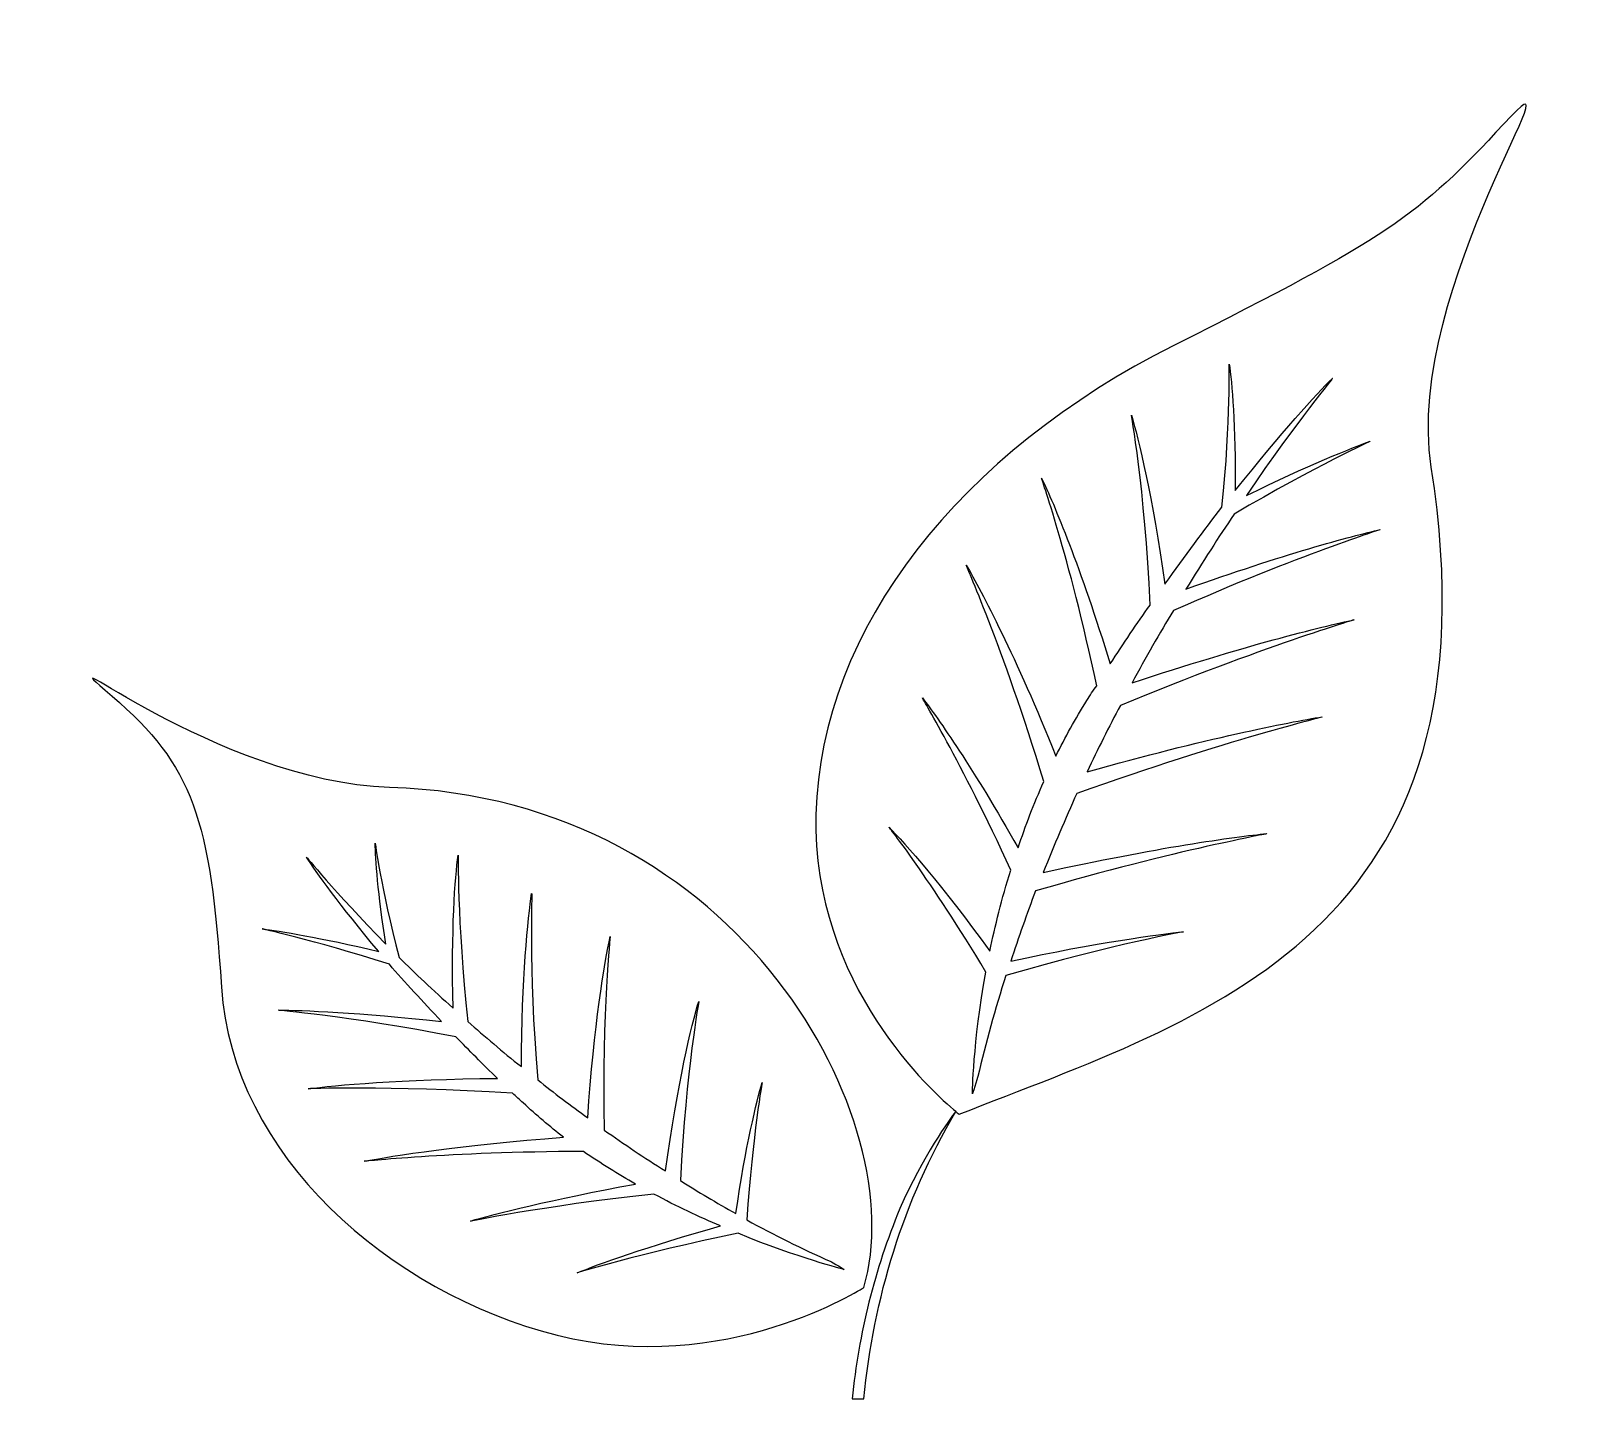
# Model space of a CAD drawing. Header units: centimetres. Extents: x -9 to 9.1, y -7.5 to 8.4.
import ezdxf

# ---------------------------------------------------------------- set-up
doc = ezdxf.new("R2010")
doc.units = ezdxf.units.CM
doc.header["$MEASUREMENT"] = 0
doc.layers.add('Camada 1', color=7, linetype='Continuous')

msp = doc.modelspace()

# ---------------------------------------------------------------- linework, layer by layer
at = {"layer": 'Camada 1'}
for points, knots in [([(0.07666, -0.73167), (0.12608, 1.44006), (1.76875, 3.47854), (4.23361, 4.71954), (4.23361, 4.71954), (6.71371, 5.96628), (7.07725, 6.22132), (8.07081, 7.29674), (8.07081, 7.29674), (9.05866, 8.37402), (6.90217, 5.39907), (7.22758, 3.30722), (7.22758, 3.30722), (8.07081, -2.12883), (4.59905, -3.08429), (1.74015, -4.21684), (1.74015, -4.21684), (1.74015, -4.21684), (1.72684, -4.20343), (1.7021, -4.18639), (1.7021, -4.18639), (1.08536, -5.22557), (0.74854, -6.36195), (0.63239, -7.52485), (0.63239, -7.52485), (0.63239, -7.52485), (0.49534, -7.52484), (0.49534, -7.52484), (0.49534, -7.52484), (0.5772, -6.7635), (0.75418, -6.02312), (1.05306, -5.31319), (1.05306, -5.31319), (1.31569, -4.70409), (1.63546, -4.2701), (1.70018, -4.18257), (1.70018, -4.18257), (1.449, -3.97503), (0.02906, -2.71501), (0.07666, -0.73167)], [0, 0, 0, 0, 0.09090909, 0.09090909, 0.09090909, 0.09090909, 0.18181818, 0.18181818, 0.18181818, 0.18181818, 0.27272727, 0.27272727, 0.27272727, 0.27272727, 0.36363636, 0.36363636, 0.36363636, 0.36363636, 0.45454545, 0.45454545, 0.45454545, 0.45454545, 0.54545455, 0.54545455, 0.54545455, 0.54545455, 0.63636364, 0.63636364, 0.63636364, 0.63636364, 0.72727273, 0.72727273, 0.72727273, 0.72727273, 0.81818182, 0.81818182, 0.81818182, 0.81818182, 1, 1, 1, 1]), ([(2.34165, -1.38077), (2.23505, -1.71195), (2.157, -2.02979), (2.098, -2.31911), (2.098, -2.31911), (1.54793, -1.56349), (1.11018, -1.06483), (0.92555, -0.88017), (0.92555, -0.88017), (0.90647, -0.85347), (1.40707, -1.48734), (2.05233, -2.56464), (2.05233, -2.56464), (1.89816, -3.39453), (1.89625, -3.97318), (1.89625, -3.97318), (1.89625, -3.97318), (1.88294, -4.0226), (1.95716, -3.77895), (1.95716, -3.77895), (1.95716, -3.77895), (2.05236, -3.38115), (2.15896, -2.99099), (2.28458, -2.60274), (2.28458, -2.60274), (3.56366, -2.23156), (4.38402, -2.09067), (4.34973, -2.0945), (4.34973, -2.0945), (4.06234, -2.12495), (3.34857, -2.21825), (2.34167, -2.43706), (2.34167, -2.43706), (2.4311, -2.15922), (2.5263, -1.8889), (2.62906, -1.62056), (2.62906, -1.62056), (4.28313, -1.13714), (5.36607, -0.95249), (5.31474, -0.95439), (5.31474, -0.95439), (4.95313, -0.98868), (4.02992, -1.11806), (2.71849, -1.40545), (2.71849, -1.40545), (2.84224, -1.08954), (2.97736, -0.78307), (3.10685, -0.48801), (3.10685, -0.48801), (4.85797, 0.1363), (6.00946, 0.40848), (5.95813, 0.40274), (5.95813, 0.40274), (5.57173, 0.34181), (4.60283, 0.14961), (3.22676, -0.23491), (3.22676, -0.23491), (3.35241, 0.02586), (3.47986, 0.28854), (3.61501, 0.53402), (3.61501, 0.53402), (5.26911, 1.22117), (6.37496, 1.54092), (6.33117, 1.53145), (6.33117, 1.53145), (5.9657, 1.45533), (5.04633, 1.22691), (3.75013, 0.79863), (3.75013, 0.79863), (3.90817, 1.09176), (4.06998, 1.37725), (4.22982, 1.63802), (4.22982, 1.63802), (5.69736, 2.28704), (6.67563, 2.58967), (6.63377, 2.58017), (6.63377, 2.58017), (6.30643, 2.50595), (5.50506, 2.29085), (4.37449, 1.88738), (4.37449, 1.88738), (4.5743, 2.20522), (4.7589, 2.4983), (4.93599, 2.75908), (4.93599, 2.75908), (5.89529, 3.32439), (6.54431, 3.61562), (6.5177, 3.60612), (6.5177, 3.60612), (6.3045, 3.53185), (5.79245, 3.32439), (5.07868, 2.97607), (5.07868, 2.97607), (5.67637, 3.85732), (6.10272, 4.35794), (6.07801, 4.33701), (6.07801, 4.33701), (5.89529, 4.15617), (5.486, 3.71079), (4.9493, 3.03314), (4.9493, 3.03314), (4.95316, 3.78501), (4.91313, 4.29888), (4.87884, 4.50449), (4.87884, 4.50449), (4.87318, 4.5292), (4.9017, 3.87444), (4.79513, 2.84092), (4.79513, 2.84092), (4.58952, 2.57634), (4.36685, 2.27371), (4.13272, 1.94634), (4.13272, 1.94634), (3.99, 2.957), (3.82252, 3.64224), (3.74257, 3.9087), (3.74257, 3.9087), (3.735, 3.94677), (3.89865, 3.08262), (3.95958, 1.70271), (3.95958, 1.70271), (3.80919, 1.49144), (3.65121, 1.25538), (3.49704, 1.01752), (3.49704, 1.01752), (3.15255, 2.13475), (2.84037, 2.88662), (2.69948, 3.17591), (2.69948, 3.17591), (2.68051, 3.21401), (3.01743, 2.28702), (3.33903, 0.76431), (3.33903, 0.76431), (3.29717, 0.71105), (3.26288, 0.65207), (3.22486, 0.59307), (3.22486, 0.59307), (3.09164, 0.38172), (2.97176, 0.16288), (2.86516, -0.05222), (2.86516, -0.05222), (2.40262, 1.09927), (1.99905, 1.86257), (1.82397, 2.1652), (1.82397, 2.1652), (1.79923, 2.2014), (2.24458, 1.23826), (2.72427, -0.34916), (2.72427, -0.34916), (2.60809, -0.60612), (2.51107, -0.86687), (2.42537, -1.11809), (2.42537, -1.11809), (1.91147, -0.21213), (1.49655, 0.38744), (1.3138, 0.6235), (1.3138, 0.6235), (1.28906, 0.65398), (1.75727, -0.10172), (2.34165, -1.38077)], [0, 0, 0, 0, 0.02439024, 0.02439024, 0.02439024, 0.02439024, 0.04878049, 0.04878049, 0.04878049, 0.04878049, 0.07317073, 0.07317073, 0.07317073, 0.07317073, 0.09756098, 0.09756098, 0.09756098, 0.09756098, 0.12195122, 0.12195122, 0.12195122, 0.12195122, 0.14634146, 0.14634146, 0.14634146, 0.14634146, 0.17073171, 0.17073171, 0.17073171, 0.17073171, 0.19512195, 0.19512195, 0.19512195, 0.19512195, 0.2195122, 0.2195122, 0.2195122, 0.2195122, 0.24390244, 0.24390244, 0.24390244, 0.24390244, 0.26829268, 0.26829268, 0.26829268, 0.26829268, 0.29268293, 0.29268293, 0.29268293, 0.29268293, 0.31707317, 0.31707317, 0.31707317, 0.31707317, 0.34146341, 0.34146341, 0.34146341, 0.34146341, 0.36585366, 0.36585366, 0.36585366, 0.36585366, 0.3902439, 0.3902439, 0.3902439, 0.3902439, 0.41463415, 0.41463415, 0.41463415, 0.41463415, 0.43902439, 0.43902439, 0.43902439, 0.43902439, 0.46341463, 0.46341463, 0.46341463, 0.46341463, 0.48780488, 0.48780488, 0.48780488, 0.48780488, 0.51219512, 0.51219512, 0.51219512, 0.51219512, 0.53658537, 0.53658537, 0.53658537, 0.53658537, 0.56097561, 0.56097561, 0.56097561, 0.56097561, 0.58536585, 0.58536585, 0.58536585, 0.58536585, 0.6097561, 0.6097561, 0.6097561, 0.6097561, 0.63414634, 0.63414634, 0.63414634, 0.63414634, 0.65853659, 0.65853659, 0.65853659, 0.65853659, 0.68292683, 0.68292683, 0.68292683, 0.68292683, 0.70731707, 0.70731707, 0.70731707, 0.70731707, 0.73170732, 0.73170732, 0.73170732, 0.73170732, 0.75609756, 0.75609756, 0.75609756, 0.75609756, 0.7804878, 0.7804878, 0.7804878, 0.7804878, 0.80487805, 0.80487805, 0.80487805, 0.80487805, 0.82926829, 0.82926829, 0.82926829, 0.82926829, 0.85365854, 0.85365854, 0.85365854, 0.85365854, 0.87804878, 0.87804878, 0.87804878, 0.87804878, 0.90243902, 0.90243902, 0.90243902, 0.90243902, 0.92682927, 0.92682927, 0.92682927, 0.92682927, 0.95121951, 0.95121951, 0.95121951, 0.95121951, 1, 1, 1, 1]), ([(-4.87787, -0.41766), (-0.7818, -0.54328), (1.19961, -4.31386), (0.6324, -6.23053), (0.6324, -6.23053), (0.6324, -6.23053), (-0.98354, -7.27743), (-2.9326, -6.78446), (-2.9326, -6.78446), (-4.88927, -6.2877), (-6.70895, -4.69071), (-6.83261, -2.73792), (-6.83261, -2.73792), (-6.96395, -0.7831), (-7.1562, -0.16826), (-8.10407, 0.64443), (-8.10407, 0.64443), (-9.04437, 1.45527), (-6.89924, -0.35098), (-4.87787, -0.41766)], [0, 0, 0, 0, 0.16666667, 0.16666667, 0.16666667, 0.16666667, 0.33333333, 0.33333333, 0.33333333, 0.33333333, 0.5, 0.5, 0.5, 0.5, 0.66666667, 0.66666667, 0.66666667, 0.66666667, 1, 1, 1, 1]), ([(-5.00537, -2.32485), (-5.68106, -2.16115), (-6.16644, -2.08506), (-6.35869, -2.06215), (-6.35869, -2.06215), (-6.3834, -2.05831), (-5.78576, -2.18206), (-4.88163, -2.47329), (-4.88163, -2.47329), (-4.70275, -2.68263), (-4.49716, -2.90157), (-4.27446, -3.13946), (-4.27446, -3.13946), (-5.23376, -3.03289), (-5.89995, -3.00624), (-6.17023, -3.00624), (-6.17023, -3.00624), (-6.20259, -3.00624), (-5.37463, -3.07098), (-4.10698, -3.31654), (-4.10698, -3.31654), (-3.95471, -3.47447), (-3.79866, -3.63245), (-3.62353, -3.79996), (-3.62353, -3.79996), (-4.7446, -3.80943), (-5.51739, -3.87992), (-5.82571, -3.91984), (-5.82571, -3.91984), (-5.86759, -3.92175), (-4.92353, -3.87991), (-3.45221, -3.97321), (-3.45221, -3.97321), (-3.41035, -4.00739), (-3.37037, -4.04933), (-3.32471, -4.08545), (-3.32471, -4.08545), (-3.17623, -4.22631), (-3.01634, -4.35953), (-2.85838, -4.48325), (-2.85838, -4.48325), (-4.03847, -4.57271), (-4.84934, -4.70026), (-5.1729, -4.76307), (-5.1729, -4.76307), (-5.21666, -4.77064), (-4.20982, -4.65456), (-2.62621, -4.64885), (-2.62621, -4.64885), (-2.42444, -4.78781), (-2.22269, -4.91343), (-2.02092, -5.0276), (-2.02092, -5.0276), (-3.00115, -5.20659), (-3.66925, -5.3778), (-3.93761, -5.45779), (-3.93761, -5.45779), (-3.97187, -5.4711), (-3.14391, -5.28838), (-1.80774, -5.14376), (-1.80774, -5.14376), (-1.54128, -5.28838), (-1.2805, -5.41213), (-1.03116, -5.51486), (-1.03116, -5.51486), (-1.89148, -5.75658), (-2.46631, -5.9641), (-2.69851, -6.06112), (-2.69851, -6.06112), (-2.72518, -6.06686), (-2.00189, -5.84035), (-0.82941, -5.60056), (-0.82941, -5.60056), (-0.12514, -5.88988), (0.39643, -6.01926), (0.39643, -6.01926), (0.39643, -6.01926), (0.44017, -6.03638), (0.24789, -5.9279), (0.24789, -5.9279), (0.24789, -5.9279), (-0.08705, -5.77947), (-0.41444, -5.61768), (-0.7266, -5.44448), (-0.7266, -5.44448), (-0.65998, -4.4452), (-0.54388, -3.81708), (-0.54772, -3.84756), (-0.54772, -3.84756), (-0.61051, -4.06073), (-0.74375, -4.58988), (-0.85413, -5.36836), (-0.85413, -5.36836), (-1.08067, -5.24655), (-1.29191, -5.11709), (-1.4994, -4.98768), (-1.4994, -4.98768), (-1.43466, -3.69339), (-1.2767, -2.87302), (-1.28623, -2.90541), (-1.28623, -2.90541), (-1.36807, -3.17185), (-1.53364, -3.86471), (-1.6707, -4.87537), (-1.6707, -4.87537), (-1.92195, -4.72308), (-2.15227, -4.56134), (-2.38447, -4.40142), (-2.38447, -4.40142), (-2.41683, -3.00434), (-2.30647, -2.11738), (-2.31594, -2.15164), (-2.31594, -2.15164), (-2.37878, -2.44477), (-2.50628, -3.18899), (-2.57481, -4.25873), (-2.57481, -4.25873), (-2.77468, -4.11596), (-2.96885, -3.96748), (-3.15726, -3.81714), (-3.15726, -3.81714), (-3.26955, -2.47525), (-3.21817, -1.61681), (-3.22769, -1.6492), (-3.22769, -1.6492), (-3.26955, -1.929), (-3.34188, -2.63893), (-3.3476, -3.66297), (-3.3476, -3.66297), (-3.56839, -3.48972), (-3.77395, -3.30893), (-3.96807, -3.13952), (-3.96807, -3.13952), (-4.09941, -1.94043), (-4.07848, -1.17716), (-4.08039, -1.20568), (-4.08039, -1.20568), (-4.12034, -1.45889), (-4.16223, -2.07555), (-4.1413, -2.98159), (-4.1413, -2.98159), (-4.3754, -2.77215), (-4.58477, -2.57802), (-4.76561, -2.3953), (-4.76561, -2.3953), (-4.98259, -1.5807), (-5.04731, -1.04775), (-5.04731, -1.06672), (-5.04731, -1.06672), (-5.04157, -1.24571), (-5.01495, -1.65111), (-4.92166, -2.24113), (-4.92166, -2.24113), (-5.52695, -1.62066), (-5.85619, -1.20952), (-5.84482, -1.22857), (-5.84482, -1.22857), (-5.73435, -1.39408), (-5.45649, -1.78809), (-5.00537, -2.32485)], [0, 0, 0, 0, 0.02439024, 0.02439024, 0.02439024, 0.02439024, 0.04878049, 0.04878049, 0.04878049, 0.04878049, 0.07317073, 0.07317073, 0.07317073, 0.07317073, 0.09756098, 0.09756098, 0.09756098, 0.09756098, 0.12195122, 0.12195122, 0.12195122, 0.12195122, 0.14634146, 0.14634146, 0.14634146, 0.14634146, 0.17073171, 0.17073171, 0.17073171, 0.17073171, 0.19512195, 0.19512195, 0.19512195, 0.19512195, 0.2195122, 0.2195122, 0.2195122, 0.2195122, 0.24390244, 0.24390244, 0.24390244, 0.24390244, 0.26829268, 0.26829268, 0.26829268, 0.26829268, 0.29268293, 0.29268293, 0.29268293, 0.29268293, 0.31707317, 0.31707317, 0.31707317, 0.31707317, 0.34146341, 0.34146341, 0.34146341, 0.34146341, 0.36585366, 0.36585366, 0.36585366, 0.36585366, 0.3902439, 0.3902439, 0.3902439, 0.3902439, 0.41463415, 0.41463415, 0.41463415, 0.41463415, 0.43902439, 0.43902439, 0.43902439, 0.43902439, 0.46341463, 0.46341463, 0.46341463, 0.46341463, 0.48780488, 0.48780488, 0.48780488, 0.48780488, 0.51219512, 0.51219512, 0.51219512, 0.51219512, 0.53658537, 0.53658537, 0.53658537, 0.53658537, 0.56097561, 0.56097561, 0.56097561, 0.56097561, 0.58536585, 0.58536585, 0.58536585, 0.58536585, 0.6097561, 0.6097561, 0.6097561, 0.6097561, 0.63414634, 0.63414634, 0.63414634, 0.63414634, 0.65853659, 0.65853659, 0.65853659, 0.65853659, 0.68292683, 0.68292683, 0.68292683, 0.68292683, 0.70731707, 0.70731707, 0.70731707, 0.70731707, 0.73170732, 0.73170732, 0.73170732, 0.73170732, 0.75609756, 0.75609756, 0.75609756, 0.75609756, 0.7804878, 0.7804878, 0.7804878, 0.7804878, 0.80487805, 0.80487805, 0.80487805, 0.80487805, 0.82926829, 0.82926829, 0.82926829, 0.82926829, 0.85365854, 0.85365854, 0.85365854, 0.85365854, 0.87804878, 0.87804878, 0.87804878, 0.87804878, 0.90243902, 0.90243902, 0.90243902, 0.90243902, 0.92682927, 0.92682927, 0.92682927, 0.92682927, 0.95121951, 0.95121951, 0.95121951, 0.95121951, 1, 1, 1, 1])]:
    msp.add_open_spline(points, degree=3, knots=knots, dxfattribs=at)

doc.saveas('drawing.dxf')
